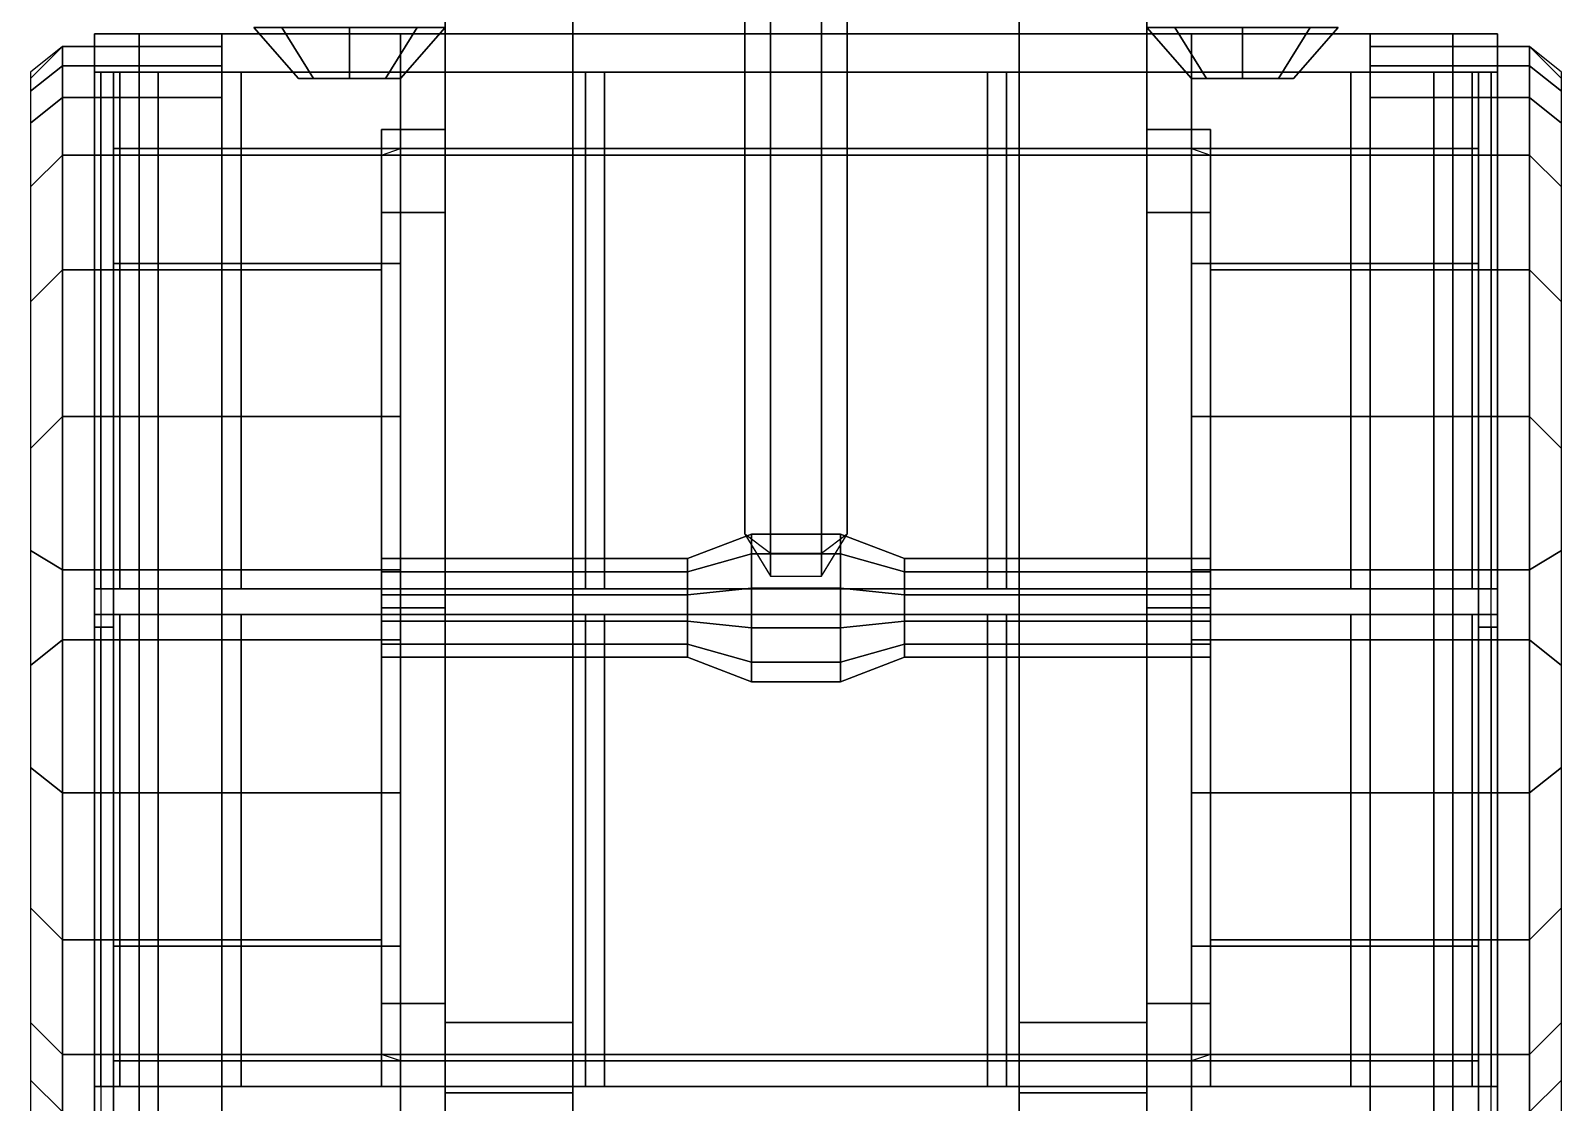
# Model space of a CAD drawing. Extents: x -1.2 to 1.2, y -3.17 to 2.07.
# Drawn here: x -1.2 to 1.2, y -2.185 to -0.505 of the extents above; entities that cross this region are included whole.
import ezdxf

# ---------------------------------------------------------------- set-up
doc = ezdxf.new("R2010")
doc.units = 0
doc.layers.get('0').update_dxf_attribs({"linetype": 'CONTINUOUS'})
doc.layers.add('MUDGUARDS', color=6, linetype='CONTINUOUS')

msp = doc.modelspace()

# ---------------------------------------------------------------- linework, layer by layer
for points in [[(-0.04, -1.3245, 0.5912), (-0.08, -1.2941, 0.6711), (-0.08, -0.2605, 0.948), (-0.04, -0.2426, 0.8811)], [(-0.08, -1.2941, 0.6711), (-0.04, -1.3603, 0.725), (-0.04, -0.2785, 1.0149), (-0.08, -0.2605, 0.948)], [(0.04, -1.3245, 0.5912), (-0.04, -1.3245, 0.5912), (-0.04, -0.2426, 0.8811), (0.04, -0.2426, 0.8811)], [(0.08, -1.2941, 0.6711), (0.04, -1.3245, 0.5912), (0.04, -0.2426, 0.8811), (0.08, -0.2605, 0.948)], [(0.04, -1.3603, 0.725), (0.08, -1.2941, 0.6711), (0.08, -0.2605, 0.948), (0.04, -0.2785, 1.0149)], [(-0.04, -1.3603, 0.725), (0.04, -1.3603, 0.725), (0.04, -0.2785, 1.0149), (-0.04, -0.2785, 1.0149)], [(-0.55, -0.46, 0.76), (-0.55, -2.06, 0.76), (-0.55, -2.17, 1.06), (-0.55, -0.46, 1.06)], [(-0.35, -0.46, 0.76), (-0.35, -2.06, 0.76), (-0.55, -2.06, 0.76), (-0.55, -0.46, 0.76)], [(-0.55, -0.46, 1.06), (-0.55, -2.17, 1.06), (-0.35, -2.17, 1.06), (-0.35, -0.46, 1.06)], [(-0.35, -2.17, 1.06), (-0.35, -2.06, 0.76), (-0.35, -0.46, 0.76), (-0.35, -0.46, 1.06)], [(0.35, -0.46, 0.76), (0.35, -2.06, 0.76), (0.35, -2.17, 1.06), (0.35, -0.46, 1.06)], [(0.55, -0.46, 0.76), (0.55, -2.06, 0.76), (0.35, -2.06, 0.76), (0.35, -0.46, 0.76)], [(0.35, -0.46, 1.06), (0.35, -2.17, 1.06), (0.55, -2.17, 1.06), (0.55, -0.46, 1.06)], [(0.55, -2.17, 1.06), (0.55, -2.06, 0.76), (0.55, -0.46, 0.76), (0.55, -0.46, 1.06)], [(-0.8061, -0.5, 0.8161), (-0.85, -0.5, 0.71), (-0.78, -0.58, 0.71), (-0.7566, -0.58, 0.7666)], [(-0.85, -0.5, 0.71), (-0.8061, -0.5, 0.6039), (-0.7566, -0.58, 0.6534), (-0.78, -0.58, 0.71)], [(-0.7, -0.5, 0.86), (-0.8061, -0.5, 0.8161), (-0.7566, -0.58, 0.7666), (-0.7, -0.58, 0.79)], [(-0.8061, -0.5, 0.6039), (-0.7, -0.5, 0.56), (-0.7, -0.58, 0.63), (-0.7566, -0.58, 0.6534)], [(-0.5939, -0.5, 0.8161), (-0.7, -0.5, 0.86), (-0.7, -0.58, 0.79), (-0.6434, -0.58, 0.7666)], [(-0.7, -0.5, 0.56), (-0.5939, -0.5, 0.6039), (-0.6434, -0.58, 0.6534), (-0.7, -0.58, 0.63)], [(-0.55, -0.5, 0.71), (-0.5939, -0.5, 0.8161), (-0.6434, -0.58, 0.7666), (-0.62, -0.58, 0.71)], [(-0.5939, -0.5, 0.6039), (-0.55, -0.5, 0.71), (-0.62, -0.58, 0.71), (-0.6434, -0.58, 0.6534)], [(0.5939, -0.5, 0.8161), (0.55, -0.5, 0.71), (0.62, -0.58, 0.71), (0.6434, -0.58, 0.7666)], [(0.55, -0.5, 0.71), (0.5939, -0.5, 0.6039), (0.6434, -0.58, 0.6534), (0.62, -0.58, 0.71)], [(0.5939, -0.5, 0.6039), (0.7, -0.5, 0.56), (0.7, -0.58, 0.63), (0.6434, -0.58, 0.6534)], [(0.7, -0.5, 0.86), (0.5939, -0.5, 0.8161), (0.6434, -0.58, 0.7666), (0.7, -0.58, 0.79)], [(0.7, -0.5, 0.56), (0.8061, -0.5, 0.6039), (0.7566, -0.58, 0.6534), (0.7, -0.58, 0.63)], [(0.8061, -0.5, 0.8161), (0.7, -0.5, 0.86), (0.7, -0.58, 0.79), (0.7566, -0.58, 0.7666)], [(0.85, -0.5, 0.71), (0.8061, -0.5, 0.8161), (0.7566, -0.58, 0.7666), (0.78, -0.58, 0.71)], [(0.8061, -0.5, 0.6039), (0.85, -0.5, 0.71), (0.78, -0.58, 0.71), (0.7566, -0.58, 0.6534)], [(1.1, -0.51, 1.17), (1.1, -0.7, 1.17), (-1.1, -0.7, 1.17), (-1.1, -0.51, 1.17)], [(-1.1, -0.57, 1.91), (-1.1, -0.57, 2.55), (-1.1, -0.51, 2.55), (-1.1, -0.51, 1.17)], [(-1.1, -0.51, 1.17), (-1.1, -0.51, 2.55), (1.1, -0.51, 2.55), (1.1, -0.51, 1.17)], [(-1.1, -0.57, 2.55), (-1.03, -0.57, 2.62), (-1.03, -0.51, 2.62), (-1.1, -0.51, 2.55)], [(-1.1, -0.51, 2.55), (-1.03, -0.51, 2.62), (1.03, -0.51, 2.62), (1.1, -0.51, 2.55)], [(-1.1, -0.51, 1.17), (-1.1, -0.7, 1.17), (-1.1, -0.88, 1.36), (-1.1, -0.57, 1.91)], [(0.9, -0.51, 2.69), (1.03, -0.51, 2.62), (-1.03, -0.51, 2.62), (-0.9, -0.51, 2.69)], [(-1.03, -0.51, 2.62), (-1.03, -0.57, 2.62), (-0.9, -0.57, 2.69), (-0.9, -0.51, 2.69)], [(-0.9, -0.51, 2.69), (-0.9, -0.57, 2.69), (0.9, -0.57, 2.69), (0.9, -0.51, 2.69)], [(-0.62, -0.51, 1.1), (-0.62, -2.81, 1.1), (-0.62, -2.81, 1.17), (-0.62, -0.51, 1.17)], [(0.62, -0.51, 1.17), (0.62, -0.51, 1.1), (-0.62, -0.51, 1.1), (-0.62, -0.51, 1.17)], [(0.62, -0.51, 1.1), (0.62, -2.81, 1.1), (-0.62, -2.81, 1.1), (-0.62, -0.51, 1.1)], [(0.62, -2.81, 1.17), (0.62, -2.81, 1.1), (0.62, -0.51, 1.1), (0.62, -0.51, 1.17)], [(0.9, -0.57, 2.69), (1.03, -0.57, 2.62), (1.03, -0.51, 2.62), (0.9, -0.51, 2.69)], [(1.03, -0.51, 2.62), (1.03, -0.57, 2.62), (1.1, -0.57, 2.55), (1.1, -0.51, 2.55)], [(1.1, -0.51, 2.55), (1.1, -0.57, 2.55), (1.1, -0.57, 1.91), (1.1, -0.51, 1.17)], [(1.1, -0.88, 1.36), (1.1, -0.7, 1.17), (1.1, -0.51, 1.17), (1.1, -0.57, 1.91)], [(1.1, -0.57, 1.91), (1.1, -0.57, 2.55), (-1.1, -0.57, 2.55), (-1.1, -0.57, 1.91)], [(1.1, -0.57, 2.55), (1.03, -0.57, 2.62), (-1.03, -0.57, 2.62), (-1.1, -0.57, 2.55)], [(-1.1, -1.35, 1.53), (-1.1, -1.46, 1.53), (-1.1, -3.14, 1.91), (-1.1, -0.57, 1.91)], [(-1.1, -0.57, 1.91), (-1.1, -3.17, 1.91), (-1.07, -3.14, 1.91), (-1.07, -0.57, 1.91)], [(-1.1, -0.88, 1.36), (-1.1, -1.11, 1.48), (-1.1, -1.11, 1.48), (-1.1, -0.57, 1.91)], [(-1.1, -1.11, 1.48), (-1.1, -1.35, 1.53), (-1.1, -1.35, 1.53), (-1.1, -0.57, 1.91)], [(-1.1, -0.57, 2.3), (-1.1, -3.14, 2.3), (-1.07, -3.14, 2.3), (-1.07, -0.57, 2.3)], [(-1.09, -0.57, 2.27), (-1.09, -3.1, 2.27), (-1.1, -3.1, 2.27), (-1.1, -0.57, 2.27)], [(-1.1, -3.14, 2.27), (-1.1, -3.14, 2.3), (-1.1, -0.57, 2.3), (-1.1, -0.57, 2.27)], [(-1.1, -0.57, 2.55), (-1.1, -1.38, 2.55), (-1.07, -1.38, 2.55), (-1.07, -0.57, 2.55)], [(-1.07, -0.57, 2.52), (-1.07, -1.38, 2.52), (-1.1, -1.38, 2.52), (-1.1, -0.57, 2.52)], [(-1.1, -1.38, 2.52), (-1.1, -1.38, 2.55), (-1.1, -0.57, 2.55), (-1.1, -0.57, 2.52)], [(-1.09, -0.57, 2), (-1.09, -1.38, 2), (-1.09, -1.38, 2.09), (-1.09, -0.57, 2.09)], [(-1.07, -0.57, 2), (-1.07, -1.38, 2), (-1.09, -1.38, 2), (-1.09, -0.57, 2)], [(-1.09, -0.57, 2.18), (-1.09, -1.38, 2.18), (-1.09, -1.38, 2.27), (-1.09, -0.57, 2.27)], [(-1.07, -0.57, 2.18), (-1.07, -1.38, 2.18), (-1.09, -1.38, 2.18), (-1.09, -0.57, 2.18)], [(-1.09, -0.57, 2.09), (-1.09, -1.38, 2.09), (-1.07, -1.38, 2.09), (-1.07, -0.57, 2.09)], [(-1.07, -0.57, 1.23), (-1.07, -0.69, 1.23), (1.07, -0.69, 1.23), (1.07, -0.57, 1.23)], [(-1.07, -0.87, 1.41), (-1.07, -0.69, 1.23), (-1.07, -0.57, 1.23), (-1.07, -0.57, 1.91)], [(-1.07, -3.14, 1.91), (-1.07, -1.46, 1.57), (-1.07, -1.35, 1.57), (-1.07, -0.57, 1.91)], [(-1.07, -1.11, 1.52), (-1.07, -1.11, 1.52), (-1.07, -0.87, 1.41), (-1.07, -0.57, 1.91)], [(-1.07, -1.35, 1.57), (-1.07, -1.35, 1.57), (-1.07, -1.11, 1.52), (-1.07, -0.57, 1.91)], [(1.07, -0.57, 1.23), (1.07, -0.57, 1.91), (-1.07, -0.57, 1.91), (-1.07, -0.57, 1.23)], [(-1.07, -1.38, 2.09), (-1.07, -1.38, 2), (-1.07, -0.57, 2), (-1.07, -0.57, 2.09)], [(-1.07, -0.57, 2.3), (-1.07, -3.14, 2.3), (-1.07, -3.1, 2.18), (-1.07, -0.57, 2.18)], [(-1.07, -0.57, 2.55), (-1.07, -1.38, 2.55), (-1.07, -1.38, 2.52), (-1.07, -0.57, 2.52)], [(-1.03, -0.57, 2.59), (-1.03, -1.38, 2.59), (-1.06, -1.38, 2.59), (-1.06, -0.57, 2.59)], [(-1.06, -1.38, 2.59), (-1.03, -1.38, 2.62), (-1.03, -0.57, 2.62), (-1.06, -0.57, 2.59)], [(-0.9, -0.57, 2.69), (-1.03, -0.57, 2.62), (1.03, -0.57, 2.62), (0.9, -0.57, 2.69)], [(-1.03, -0.57, 2.62), (-1.03, -1.38, 2.62), (-1, -1.38, 2.62), (-1, -0.57, 2.62)], [(-1, -0.57, 2.62), (-1, -1.38, 2.62), (-1.03, -1.38, 2.59), (-1.03, -0.57, 2.59)], [(-0.87, -0.57, 2.67), (-0.87, -1.38, 2.67), (-0.9, -1.38, 2.67), (-0.9, -0.57, 2.67)], [(-0.9, -1.38, 2.67), (-0.9, -1.38, 2.69), (-0.9, -0.57, 2.69), (-0.9, -0.57, 2.67)], [(-0.9, -0.57, 2.69), (-0.9, -1.38, 2.69), (-0.87, -1.38, 2.69), (-0.87, -0.57, 2.69)], [(-0.87, -0.57, 2.69), (-0.87, -1.38, 2.69), (-0.87, -1.38, 2.67), (-0.87, -0.57, 2.67)], [(-0.3, -0.57, 2.67), (-0.3, -1.38, 2.67), (-0.33, -1.38, 2.67), (-0.33, -0.57, 2.67)], [(-0.33, -1.38, 2.67), (-0.33, -1.38, 2.69), (-0.33, -0.57, 2.69), (-0.33, -0.57, 2.67)], [(-0.33, -0.57, 2.69), (-0.33, -1.38, 2.69), (-0.3, -1.38, 2.69), (-0.3, -0.57, 2.69)], [(-0.3, -0.57, 2.69), (-0.3, -1.38, 2.69), (-0.3, -1.38, 2.67), (-0.3, -0.57, 2.67)], [(0.3, -1.38, 2.69), (0.3, -0.57, 2.69), (0.3, -0.57, 2.67), (0.3, -1.38, 2.67)], [(0.3, -1.38, 2.67), (0.3, -0.57, 2.67), (0.33, -0.57, 2.67), (0.33, -1.38, 2.67)], [(0.33, -1.38, 2.69), (0.33, -0.57, 2.69), (0.3, -0.57, 2.69), (0.3, -1.38, 2.69)], [(0.33, -0.57, 2.67), (0.33, -0.57, 2.69), (0.33, -1.38, 2.69), (0.33, -1.38, 2.67)], [(0.9, -1.38, 2.69), (0.9, -0.57, 2.69), (0.87, -0.57, 2.69), (0.87, -1.38, 2.69)], [(0.87, -1.38, 2.67), (0.87, -0.57, 2.67), (0.9, -0.57, 2.67), (0.9, -1.38, 2.67)], [(0.87, -1.38, 2.69), (0.87, -0.57, 2.69), (0.87, -0.57, 2.67), (0.87, -1.38, 2.67)], [(0.9, -0.57, 2.67), (0.9, -0.57, 2.69), (0.9, -1.38, 2.69), (0.9, -1.38, 2.67)], [(1.03, -1.38, 2.62), (1.03, -0.57, 2.62), (1, -0.57, 2.62), (1, -1.38, 2.62)], [(1, -1.38, 2.62), (1, -0.57, 2.62), (1.03, -0.57, 2.59), (1.03, -1.38, 2.59)], [(1.06, -0.57, 2.59), (1.03, -0.57, 2.62), (1.03, -1.38, 2.62), (1.06, -1.38, 2.59)], [(1.03, -1.38, 2.59), (1.03, -0.57, 2.59), (1.06, -0.57, 2.59), (1.06, -1.38, 2.59)], [(1.07, -0.57, 1.23), (1.07, -0.69, 1.23), (1.07, -0.87, 1.41), (1.07, -0.57, 1.91)], [(1.07, -1.35, 1.57), (1.07, -1.46, 1.57), (1.07, -3.14, 1.91), (1.07, -0.57, 1.91)], [(1.07, -1.11, 1.52), (1.07, -1.35, 1.57), (1.07, -1.35, 1.57), (1.07, -0.57, 1.91)], [(1.07, -0.87, 1.41), (1.07, -1.11, 1.52), (1.07, -1.11, 1.52), (1.07, -0.57, 1.91)], [(1.07, -0.57, 1.91), (1.07, -3.14, 1.91), (1.1, -3.17, 1.91), (1.1, -0.57, 1.91)], [(1.07, -3.1, 2.18), (1.07, -3.14, 2.3), (1.07, -0.57, 2.3), (1.07, -0.57, 2.18)], [(1.07, -0.57, 2.3), (1.07, -3.14, 2.3), (1.1, -3.14, 2.3), (1.1, -0.57, 2.3)], [(1.09, -0.57, 2.18), (1.09, -1.38, 2.18), (1.07, -1.38, 2.18), (1.07, -0.57, 2.18)], [(1.07, -0.57, 2), (1.07, -1.38, 2), (1.07, -1.38, 2.09), (1.07, -0.57, 2.09)], [(1.09, -0.57, 2), (1.09, -1.38, 2), (1.07, -1.38, 2), (1.07, -0.57, 2)], [(1.07, -0.57, 2.09), (1.07, -1.38, 2.09), (1.09, -1.38, 2.09), (1.09, -0.57, 2.09)], [(1.1, -1.38, 2.55), (1.1, -0.57, 2.55), (1.07, -0.57, 2.55), (1.07, -1.38, 2.55)], [(1.07, -1.38, 2.52), (1.07, -0.57, 2.52), (1.1, -0.57, 2.52), (1.1, -1.38, 2.52)], [(1.07, -1.38, 2.55), (1.07, -0.57, 2.55), (1.07, -0.57, 2.52), (1.07, -1.38, 2.52)], [(1.1, -0.57, 2.27), (1.1, -3.1, 2.27), (1.09, -3.1, 2.27), (1.09, -0.57, 2.27)], [(1.09, -1.38, 2.27), (1.09, -1.38, 2.18), (1.09, -0.57, 2.18), (1.09, -0.57, 2.27)], [(1.09, -1.38, 2.09), (1.09, -1.38, 2), (1.09, -0.57, 2), (1.09, -0.57, 2.09)], [(1.1, -3.17, 1.91), (1.1, -1.46, 1.53), (1.1, -1.35, 1.53), (1.1, -0.57, 1.91)], [(1.1, -1.35, 1.53), (1.1, -1.35, 1.53), (1.1, -1.11, 1.48), (1.1, -0.57, 1.91)], [(1.1, -1.11, 1.48), (1.1, -1.11, 1.48), (1.1, -0.88, 1.36), (1.1, -0.57, 1.91)], [(1.1, -0.57, 2.3), (1.1, -3.14, 2.3), (1.1, -3.14, 2.27), (1.1, -0.57, 2.27)], [(1.1, -0.57, 2.52), (1.1, -0.57, 2.55), (1.1, -1.38, 2.55), (1.1, -1.38, 2.52)], [(-0.7, -0.58, 0.79), (-0.7566, -0.58, 0.7666), (-0.78, -0.58, 0.71), (-0.6434, -0.58, 0.7666)], [(-0.6434, -0.58, 0.7666), (-0.78, -0.58, 0.71), (-0.7566, -0.58, 0.6534), (-0.62, -0.58, 0.71)], [(-0.62, -0.58, 0.71), (-0.7566, -0.58, 0.6534), (-0.7, -0.58, 0.63), (-0.6434, -0.58, 0.6534)], [(0.7566, -0.58, 0.7666), (0.62, -0.58, 0.71), (0.6434, -0.58, 0.6534), (0.78, -0.58, 0.71)], [(0.7, -0.58, 0.79), (0.6434, -0.58, 0.7666), (0.62, -0.58, 0.71), (0.7566, -0.58, 0.7666)], [(0.78, -0.58, 0.71), (0.6434, -0.58, 0.6534), (0.7, -0.58, 0.63), (0.7566, -0.58, 0.6534)], [(-1.07, -0.69, 1.23), (-1.07, -0.87, 1.41), (-0.62, -0.87, 1.41), (-0.62, -0.69, 1.23)], [(0.62, -0.69, 1.23), (0.65, -0.7, 1.17), (-0.65, -0.7, 1.17), (-0.62, -0.69, 1.23)], [(-0.62, -0.69, 1.23), (-0.62, -2.12, 1.23), (0.62, -2.12, 1.23), (0.62, -0.69, 1.23)], [(-0.62, -0.69, 1.23), (-0.62, -0.87, 1.41), (-0.62, -1.94, 1.41), (-0.62, -2.12, 1.23)], [(0.62, -2.12, 1.23), (0.62, -1.94, 1.41), (0.62, -0.87, 1.41), (0.62, -0.69, 1.23)], [(0.62, -0.69, 1.23), (0.62, -0.87, 1.41), (1.07, -0.87, 1.41), (1.07, -0.69, 1.23)], [(-0.65, -0.7, 1.17), (-0.65, -0.88, 1.36), (-1.1, -0.88, 1.36), (-1.1, -0.7, 1.17)], [(0.65, -0.7, 1.17), (0.65, -2.11, 1.17), (-0.65, -2.11, 1.17), (-0.65, -0.7, 1.17)], [(-0.65, -2.11, 1.17), (-0.65, -1.93, 1.36), (-0.65, -0.88, 1.36), (-0.65, -0.7, 1.17)], [(0.65, -0.7, 1.17), (0.65, -0.88, 1.36), (0.65, -1.93, 1.36), (0.65, -2.11, 1.17)], [(1.1, -0.7, 1.17), (1.1, -0.88, 1.36), (0.65, -0.88, 1.36), (0.65, -0.7, 1.17)], [(-0.65, -0.88, 1.36), (-0.65, -1.11, 1.48), (-1.1, -1.11, 1.48), (-1.1, -0.88, 1.36)], [(-1.07, -0.87, 1.41), (-1.07, -1.11, 1.52), (-0.62, -1.11, 1.52), (-0.62, -0.87, 1.41)], [(-0.65, -1.93, 1.36), (-0.65, -1.7, 1.48), (-0.65, -1.11, 1.48), (-0.65, -0.88, 1.36)], [(-0.62, -0.87, 1.41), (-0.62, -1.11, 1.52), (-0.62, -1.7, 1.52), (-0.62, -1.94, 1.41)], [(0.62, -1.94, 1.41), (0.62, -1.7, 1.52), (0.62, -1.11, 1.52), (0.62, -0.87, 1.41)], [(0.62, -0.87, 1.41), (0.62, -1.11, 1.52), (1.07, -1.11, 1.52), (1.07, -0.87, 1.41)], [(0.65, -0.88, 1.36), (0.65, -1.11, 1.48), (0.65, -1.7, 1.48), (0.65, -1.93, 1.36)], [(1.1, -0.88, 1.36), (1.1, -1.11, 1.48), (0.65, -1.11, 1.48), (0.65, -0.88, 1.36)], [(-0.65, -1.11, 1.48), (-0.65, -1.35, 1.53), (-1.1, -1.35, 1.53), (-1.1, -1.11, 1.48)], [(-1.07, -1.11, 1.52), (-1.07, -1.35, 1.57), (-0.62, -1.35, 1.57), (-0.62, -1.11, 1.52)], [(-0.65, -1.11, 1.48), (-0.65, -1.7, 1.48), (-0.65, -1.46, 1.53), (-0.65, -1.35, 1.53)], [(-0.62, -1.35, 1.57), (-0.62, -1.46, 1.57), (-0.62, -1.7, 1.52), (-0.62, -1.11, 1.52)], [(0.62, -1.46, 1.57), (0.62, -1.35, 1.57), (0.62, -1.11, 1.52), (0.62, -1.7, 1.52)], [(0.62, -1.11, 1.52), (0.62, -1.35, 1.57), (1.07, -1.35, 1.57), (1.07, -1.11, 1.52)], [(0.65, -1.7, 1.48), (0.65, -1.11, 1.48), (0.65, -1.35, 1.53), (0.65, -1.46, 1.53)], [(1.1, -1.11, 1.48), (1.1, -1.35, 1.53), (0.65, -1.35, 1.53), (0.65, -1.11, 1.48)], [(-0.17, -1.3534, 0.5834), (-0.17, -1.3327, 0.6607), (-0.07, -1.2941, 0.6711), (-0.07, -1.3251, 0.5551)], [(-0.17, -1.3327, 0.6607), (-0.17, -1.3893, 0.7173), (-0.07, -1.3789, 0.7559), (-0.07, -1.2941, 0.6711)], [(0.07, -1.2941, 0.6711), (0.07, -1.3251, 0.5551), (-0.07, -1.3251, 0.5551), (-0.07, -1.2941, 0.6711)], [(0.07, -1.3789, 0.7559), (0.07, -1.2941, 0.6711), (-0.07, -1.2941, 0.6711), (-0.07, -1.3789, 0.7559)], [(0.17, -1.3327, 0.6607), (0.17, -1.3534, 0.5834), (0.07, -1.3251, 0.5551), (0.07, -1.2941, 0.6711)], [(0.17, -1.3893, 0.7173), (0.17, -1.3327, 0.6607), (0.07, -1.2941, 0.6711), (0.07, -1.3789, 0.7559)], [(-0.17, -1.3893, 0.7173), (-0.17, -1.3327, 0.6607), (-0.65, -1.3327, 0.6607), (-0.65, -1.3893, 0.7173)], [(-0.17, -1.3327, 0.6607), (-0.17, -1.3534, 0.5834), (-0.65, -1.3534, 0.5834), (-0.65, -1.3327, 0.6607)], [(-0.17, -1.4307, 0.5627), (-0.17, -1.3534, 0.5834), (-0.07, -1.3251, 0.5551), (-0.07, -1.4411, 0.5241)], [(0.07, -1.3251, 0.5551), (0.07, -1.4411, 0.5241), (-0.07, -1.4411, 0.5241), (-0.07, -1.3251, 0.5551)], [(0.17, -1.3534, 0.5834), (0.17, -1.4307, 0.5627), (0.07, -1.4411, 0.5241), (0.07, -1.3251, 0.5551)], [(0.65, -1.3327, 0.6607), (0.65, -1.3534, 0.5834), (0.17, -1.3534, 0.5834), (0.17, -1.3327, 0.6607)], [(0.65, -1.3893, 0.7173), (0.65, -1.3327, 0.6607), (0.17, -1.3327, 0.6607), (0.17, -1.3893, 0.7173)], [(-0.65, -1.35, 1.53), (-0.65, -1.46, 1.53), (-1.1, -1.46, 1.53), (-1.1, -1.35, 1.53)], [(-1.07, -1.35, 1.57), (-1.07, -1.46, 1.57), (-0.62, -1.46, 1.57), (-0.62, -1.35, 1.57)], [(-0.17, -1.3534, 0.5834), (-0.17, -1.4307, 0.5627), (-0.65, -1.4307, 0.5627), (-0.65, -1.3534, 0.5834)], [(0.65, -1.3534, 0.5834), (0.65, -1.4307, 0.5627), (0.17, -1.4307, 0.5627), (0.17, -1.3534, 0.5834)], [(1.07, -1.46, 1.57), (1.07, -1.35, 1.57), (0.62, -1.35, 1.57), (0.62, -1.46, 1.57)], [(0.65, -1.46, 1.53), (0.65, -1.35, 1.53), (1.1, -1.35, 1.53), (1.1, -1.46, 1.53)], [(-1.1, -1.38, 1.91), (-1.1, -1.44, 1.91), (-1.1, -1.44, 2.27), (-1.1, -1.38, 2.27)], [(-1.07, -1.38, 2.27), (-1.07, -1.38, 1.91), (-1.1, -1.38, 1.91), (-1.1, -1.38, 2.27)], [(-1.07, -1.38, 2.55), (-1.07, -1.38, 2.3), (-1.1, -1.38, 2.3), (-1.1, -1.38, 2.55)], [(-1.1, -1.38, 2.55), (-1.1, -1.38, 2.3), (-1.1, -1.42, 2.3), (-1.1, -1.42, 2.55)], [(-1, -1.38, 2.62), (-1.07, -1.38, 2.55), (-1.1, -1.38, 2.55), (-1.03, -1.38, 2.62)], [(-1.03, -1.38, 2.62), (-1.1, -1.38, 2.55), (-1.1, -1.42, 2.55), (-1.03, -1.42, 2.62)], [(-1.07, -1.44, 2.27), (-1.07, -1.44, 1.91), (-1.07, -1.38, 1.91), (-1.07, -1.38, 2.27)], [(-1.07, -1.42, 2.3), (-1.07, -1.38, 2.3), (-1.07, -1.38, 2.55), (-1.07, -1.42, 2.55)], [(-1.07, -1.42, 2.55), (-1.07, -1.38, 2.55), (-1, -1.38, 2.62), (-1, -1.42, 2.62)], [(-0.9, -1.38, 2.67), (-1, -1.38, 2.62), (-1.03, -1.38, 2.62), (-0.9, -1.38, 2.69)], [(-0.9, -1.38, 2.69), (-1.03, -1.38, 2.62), (-1.03, -1.42, 2.62), (-0.9, -1.42, 2.69)], [(-1, -1.42, 2.62), (-1, -1.38, 2.62), (-0.9, -1.38, 2.67), (-0.9, -1.42, 2.67)], [(0.9, -1.38, 2.67), (0.9, -1.42, 2.67), (-0.9, -1.42, 2.67), (-0.9, -1.38, 2.67)], [(-0.9, -1.38, 2.69), (0.9, -1.38, 2.69), (0.9, -1.38, 2.67), (-0.9, -1.38, 2.67)], [(-0.9, -1.42, 2.69), (0.9, -1.42, 2.69), (0.9, -1.38, 2.69), (-0.9, -1.38, 2.69)], [(-0.17, -1.4666, 0.6966), (-0.17, -1.3893, 0.7173), (-0.65, -1.3893, 0.7173), (-0.65, -1.4666, 0.6966)], [(-0.17, -1.3893, 0.7173), (-0.17, -1.4666, 0.6966), (-0.07, -1.4949, 0.7249), (-0.07, -1.3789, 0.7559)], [(0.07, -1.4949, 0.7249), (0.07, -1.3789, 0.7559), (-0.07, -1.3789, 0.7559), (-0.07, -1.4949, 0.7249)], [(0.17, -1.4666, 0.6966), (0.17, -1.3893, 0.7173), (0.07, -1.3789, 0.7559), (0.07, -1.4949, 0.7249)], [(0.65, -1.4666, 0.6966), (0.65, -1.3893, 0.7173), (0.17, -1.3893, 0.7173), (0.17, -1.4666, 0.6966)], [(0.9, -1.42, 2.69), (1.03, -1.42, 2.62), (1.03, -1.38, 2.62), (0.9, -1.38, 2.69)], [(0.9, -1.38, 2.69), (1.03, -1.38, 2.62), (1, -1.38, 2.62), (0.9, -1.38, 2.67)], [(1, -1.38, 2.62), (1, -1.42, 2.62), (0.9, -1.42, 2.67), (0.9, -1.38, 2.67)], [(1.07, -1.38, 2.55), (1.07, -1.42, 2.55), (1, -1.42, 2.62), (1, -1.38, 2.62)], [(1.03, -1.38, 2.62), (1.1, -1.38, 2.55), (1.07, -1.38, 2.55), (1, -1.38, 2.62)], [(1.03, -1.42, 2.62), (1.1, -1.42, 2.55), (1.1, -1.38, 2.55), (1.03, -1.38, 2.62)], [(1.07, -1.38, 1.91), (1.07, -1.44, 1.91), (1.07, -1.44, 2.27), (1.07, -1.38, 2.27)], [(1.1, -1.38, 2.27), (1.1, -1.38, 1.91), (1.07, -1.38, 1.91), (1.07, -1.38, 2.27)], [(1.07, -1.38, 2.3), (1.07, -1.42, 2.3), (1.07, -1.42, 2.55), (1.07, -1.38, 2.55)], [(1.1, -1.38, 2.55), (1.1, -1.38, 2.3), (1.07, -1.38, 2.3), (1.07, -1.38, 2.55)], [(1.1, -1.44, 2.27), (1.1, -1.44, 1.91), (1.1, -1.38, 1.91), (1.1, -1.38, 2.27)], [(1.1, -1.42, 2.55), (1.1, -1.42, 2.3), (1.1, -1.38, 2.3), (1.1, -1.38, 2.55)], [(-1.1, -1.42, 2.55), (-1.1, -1.42, 2.3), (-1.07, -1.42, 2.3), (-1.07, -1.42, 2.55)], [(-1.03, -1.42, 2.62), (-1.1, -1.42, 2.55), (-1.07, -1.42, 2.55), (-1, -1.42, 2.62)], [(-1.07, -1.42, 2.52), (-1.07, -2.16, 2.52), (-1.1, -2.16, 2.52), (-1.1, -1.42, 2.52)], [(-1.1, -2.16, 2.52), (-1.1, -2.16, 2.55), (-1.1, -1.42, 2.55), (-1.1, -1.42, 2.52)], [(-1.1, -1.42, 2.55), (-1.1, -2.16, 2.55), (-1.07, -2.16, 2.55), (-1.07, -1.42, 2.55)], [(-1.09, -1.44, 2), (-1.09, -2.16, 2), (-1.09, -2.16, 2.09), (-1.09, -1.44, 2.09)], [(-1.07, -1.44, 2), (-1.07, -2.16, 2), (-1.09, -2.16, 2), (-1.09, -1.44, 2)], [(-1.09, -1.44, 2.18), (-1.09, -2.16, 2.18), (-1.09, -2.16, 2.27), (-1.09, -1.44, 2.27)], [(-1.07, -1.44, 2.18), (-1.07, -2.16, 2.18), (-1.09, -2.16, 2.18), (-1.09, -1.44, 2.18)], [(-1.09, -1.44, 2.09), (-1.09, -2.16, 2.09), (-1.07, -2.16, 2.09), (-1.07, -1.44, 2.09)], [(-1.07, -1.42, 2.55), (-1.07, -2.16, 2.55), (-1.07, -2.16, 2.52), (-1.07, -1.42, 2.52)], [(-1.07, -2.16, 2.09), (-1.07, -2.16, 2), (-1.07, -1.44, 2), (-1.07, -1.44, 2.09)], [(-1.03, -1.42, 2.59), (-1.03, -2.16, 2.59), (-1.06, -2.16, 2.59), (-1.06, -1.42, 2.59)], [(-1.06, -2.16, 2.59), (-1.03, -2.16, 2.62), (-1.03, -1.42, 2.62), (-1.06, -1.42, 2.59)], [(-0.9, -1.42, 2.69), (-1.03, -1.42, 2.62), (-1, -1.42, 2.62), (-0.9, -1.42, 2.67)], [(-1, -1.42, 2.62), (-1, -2.16, 2.62), (-1.03, -2.16, 2.59), (-1.03, -1.42, 2.59)], [(-1.03, -1.42, 2.62), (-1.03, -2.16, 2.62), (-1, -2.16, 2.62), (-1, -1.42, 2.62)], [(-0.9, -1.42, 2.67), (0.9, -1.42, 2.67), (0.9, -1.42, 2.69), (-0.9, -1.42, 2.69)], [(-0.87, -1.42, 2.67), (-0.87, -2.16, 2.67), (-0.9, -2.16, 2.67), (-0.9, -1.42, 2.67)], [(-0.9, -2.16, 2.67), (-0.9, -2.16, 2.69), (-0.9, -1.42, 2.69), (-0.9, -1.42, 2.67)], [(-0.9, -1.42, 2.69), (-0.9, -2.16, 2.69), (-0.87, -2.16, 2.69), (-0.87, -1.42, 2.69)], [(-0.87, -1.42, 2.69), (-0.87, -2.16, 2.69), (-0.87, -2.16, 2.67), (-0.87, -1.42, 2.67)], [(-0.17, -1.4307, 0.5627), (-0.17, -1.4873, 0.6193), (-0.65, -1.4873, 0.6193), (-0.65, -1.4307, 0.5627)], [(-0.33, -1.42, 2.69), (-0.33, -2.16, 2.69), (-0.3, -2.16, 2.69), (-0.3, -1.42, 2.69)], [(-0.33, -2.16, 2.67), (-0.33, -2.16, 2.69), (-0.33, -1.42, 2.69), (-0.33, -1.42, 2.67)], [(-0.3, -1.42, 2.67), (-0.3, -2.16, 2.67), (-0.33, -2.16, 2.67), (-0.33, -1.42, 2.67)], [(-0.3, -1.42, 2.69), (-0.3, -2.16, 2.69), (-0.3, -2.16, 2.67), (-0.3, -1.42, 2.67)], [(-0.17, -1.4873, 0.6193), (-0.17, -1.4307, 0.5627), (-0.07, -1.4411, 0.5241), (-0.07, -1.5259, 0.6089)], [(0.17, -1.4307, 0.5627), (0.17, -1.4873, 0.6193), (0.07, -1.5259, 0.6089), (0.07, -1.4411, 0.5241)], [(0.65, -1.4307, 0.5627), (0.65, -1.4873, 0.6193), (0.17, -1.4873, 0.6193), (0.17, -1.4307, 0.5627)], [(0.33, -2.16, 2.69), (0.33, -1.42, 2.69), (0.3, -1.42, 2.69), (0.3, -2.16, 2.69)], [(0.3, -2.16, 2.67), (0.3, -1.42, 2.67), (0.33, -1.42, 2.67), (0.33, -2.16, 2.67)], [(0.3, -2.16, 2.69), (0.3, -1.42, 2.69), (0.3, -1.42, 2.67), (0.3, -2.16, 2.67)], [(0.33, -1.42, 2.67), (0.33, -1.42, 2.69), (0.33, -2.16, 2.69), (0.33, -2.16, 2.67)], [(0.87, -2.16, 2.69), (0.87, -1.42, 2.69), (0.87, -1.42, 2.67), (0.87, -2.16, 2.67)], [(0.87, -2.16, 2.67), (0.87, -1.42, 2.67), (0.9, -1.42, 2.67), (0.9, -2.16, 2.67)], [(0.9, -2.16, 2.69), (0.9, -1.42, 2.69), (0.87, -1.42, 2.69), (0.87, -2.16, 2.69)], [(0.9, -1.42, 2.67), (1, -1.42, 2.62), (1.03, -1.42, 2.62), (0.9, -1.42, 2.69)], [(0.9, -1.42, 2.67), (0.9, -1.42, 2.69), (0.9, -2.16, 2.69), (0.9, -2.16, 2.67)], [(1, -1.42, 2.62), (1.07, -1.42, 2.55), (1.1, -1.42, 2.55), (1.03, -1.42, 2.62)], [(1, -2.16, 2.62), (1, -1.42, 2.62), (1.03, -1.42, 2.59), (1.03, -2.16, 2.59)], [(1.03, -2.16, 2.62), (1.03, -1.42, 2.62), (1, -1.42, 2.62), (1, -2.16, 2.62)], [(1.03, -2.16, 2.59), (1.03, -1.42, 2.59), (1.06, -1.42, 2.59), (1.06, -2.16, 2.59)], [(1.06, -1.42, 2.59), (1.03, -1.42, 2.62), (1.03, -2.16, 2.62), (1.06, -2.16, 2.59)], [(1.07, -1.42, 2.55), (1.07, -1.42, 2.3), (1.1, -1.42, 2.3), (1.1, -1.42, 2.55)], [(1.07, -2.16, 2.55), (1.07, -1.42, 2.55), (1.07, -1.42, 2.52), (1.07, -2.16, 2.52)], [(1.07, -2.16, 2.52), (1.07, -1.42, 2.52), (1.1, -1.42, 2.52), (1.1, -2.16, 2.52)], [(1.1, -2.16, 2.55), (1.1, -1.42, 2.55), (1.07, -1.42, 2.55), (1.07, -2.16, 2.55)], [(1.07, -1.44, 2), (1.07, -2.16, 2), (1.07, -2.16, 2.09), (1.07, -1.44, 2.09)], [(1.07, -1.44, 2.09), (1.07, -2.16, 2.09), (1.09, -2.16, 2.09), (1.09, -1.44, 2.09)], [(1.09, -1.44, 2), (1.09, -2.16, 2), (1.07, -2.16, 2), (1.07, -1.44, 2)], [(1.09, -1.44, 2.18), (1.09, -2.16, 2.18), (1.07, -2.16, 2.18), (1.07, -1.44, 2.18)], [(1.09, -2.16, 2.09), (1.09, -2.16, 2), (1.09, -1.44, 2), (1.09, -1.44, 2.09)], [(1.09, -2.16, 2.27), (1.09, -2.16, 2.18), (1.09, -1.44, 2.18), (1.09, -1.44, 2.27)], [(1.1, -1.42, 2.52), (1.1, -1.42, 2.55), (1.1, -2.16, 2.55), (1.1, -2.16, 2.52)], [(-1.1, -1.44, 2.27), (-1.1, -1.44, 1.91), (-1.07, -1.44, 1.91), (-1.07, -1.44, 2.27)], [(-1.1, -1.7, 1.48), (-1.1, -1.46, 1.53), (-0.65, -1.46, 1.53), (-0.65, -1.7, 1.48)], [(-1.1, -1.7, 1.48), (-1.1, -3.14, 1.91), (-1.1, -3.14, 1.91), (-1.1, -1.46, 1.53)], [(-0.62, -1.7, 1.52), (-0.62, -1.46, 1.57), (-1.07, -1.46, 1.57), (-1.07, -1.7, 1.52)], [(-1.07, -3.14, 1.91), (-1.07, -3.14, 1.91), (-1.07, -1.7, 1.52), (-1.07, -1.46, 1.57)], [(0.07, -1.4411, 0.5241), (0.07, -1.5259, 0.6089), (-0.07, -1.5259, 0.6089), (-0.07, -1.4411, 0.5241)], [(1.07, -1.7, 1.52), (1.07, -1.46, 1.57), (0.62, -1.46, 1.57), (0.62, -1.7, 1.52)], [(0.65, -1.7, 1.48), (0.65, -1.46, 1.53), (1.1, -1.46, 1.53), (1.1, -1.7, 1.48)], [(1.07, -1.44, 2.27), (1.07, -1.44, 1.91), (1.1, -1.44, 1.91), (1.1, -1.44, 2.27)], [(1.07, -1.7, 1.52), (1.07, -3.14, 1.91), (1.07, -3.14, 1.91), (1.07, -1.46, 1.57)], [(1.1, -3.17, 1.91), (1.1, -3.17, 1.91), (1.1, -1.7, 1.48), (1.1, -1.46, 1.53)], [(-0.17, -1.4873, 0.6193), (-0.17, -1.4666, 0.6966), (-0.65, -1.4666, 0.6966), (-0.65, -1.4873, 0.6193)], [(-0.17, -1.4666, 0.6966), (-0.17, -1.4873, 0.6193), (-0.07, -1.5259, 0.6089), (-0.07, -1.4949, 0.7249)], [(0.17, -1.4873, 0.6193), (0.17, -1.4666, 0.6966), (0.07, -1.4949, 0.7249), (0.07, -1.5259, 0.6089)], [(0.65, -1.4873, 0.6193), (0.65, -1.4666, 0.6966), (0.17, -1.4666, 0.6966), (0.17, -1.4873, 0.6193)], [(0.07, -1.5259, 0.6089), (0.07, -1.4949, 0.7249), (-0.07, -1.4949, 0.7249), (-0.07, -1.5259, 0.6089)], [(-1.1, -1.93, 1.36), (-1.1, -1.7, 1.48), (-0.65, -1.7, 1.48), (-0.65, -1.93, 1.36)], [(-1.1, -1.93, 1.36), (-1.1, -3.14, 1.91), (-1.1, -3.14, 1.91), (-1.1, -1.7, 1.48)], [(-0.62, -1.94, 1.41), (-0.62, -1.7, 1.52), (-1.07, -1.7, 1.52), (-1.07, -1.94, 1.41)], [(-1.07, -3.14, 1.91), (-1.07, -3.14, 1.91), (-1.07, -1.94, 1.41), (-1.07, -1.7, 1.52)], [(1.07, -1.94, 1.41), (1.07, -1.7, 1.52), (0.62, -1.7, 1.52), (0.62, -1.94, 1.41)], [(0.65, -1.93, 1.36), (0.65, -1.7, 1.48), (1.1, -1.7, 1.48), (1.1, -1.93, 1.36)], [(1.07, -1.94, 1.41), (1.07, -3.14, 1.91), (1.07, -3.14, 1.91), (1.07, -1.7, 1.52)], [(1.1, -3.17, 1.91), (1.1, -3.17, 1.91), (1.1, -1.93, 1.36), (1.1, -1.7, 1.48)], [(-1.1, -2.11, 1.17), (-1.1, -1.93, 1.36), (-0.65, -1.93, 1.36), (-0.65, -2.11, 1.17)], [(-1.1, -2.11, 1.17), (-1.1, -3.14, 1.17), (-1.1, -3.14, 1.91), (-1.1, -1.93, 1.36)], [(-0.62, -2.12, 1.23), (-0.62, -1.94, 1.41), (-1.07, -1.94, 1.41), (-1.07, -2.12, 1.23)], [(-1.07, -3.14, 1.91), (-1.07, -3.14, 1.23), (-1.07, -2.12, 1.23), (-1.07, -1.94, 1.41)], [(1.07, -2.12, 1.23), (1.07, -1.94, 1.41), (0.62, -1.94, 1.41), (0.62, -2.12, 1.23)], [(0.65, -2.11, 1.17), (0.65, -1.93, 1.36), (1.1, -1.93, 1.36), (1.1, -2.11, 1.17)], [(1.07, -2.12, 1.23), (1.07, -3.14, 1.23), (1.07, -3.14, 1.91), (1.07, -1.94, 1.41)], [(1.1, -3.17, 1.91), (1.1, -3.17, 1.17), (1.1, -2.11, 1.17), (1.1, -1.93, 1.36)], [(-0.55, -2.06, 0.76), (-0.55, -2.28, 0.91), (-0.55, -2.17, 1.06)], [(-0.35, -2.06, 0.76), (-0.35, -2.28, 0.91), (-0.55, -2.28, 0.91), (-0.55, -2.06, 0.76)], [(-0.35, -2.17, 1.06), (-0.35, -2.28, 0.91), (-0.35, -2.06, 0.76), (-0.35, -2.17, 1.06)], [(0.35, -2.06, 0.76), (0.35, -2.28, 0.91), (0.35, -2.17, 1.06)], [(0.55, -2.06, 0.76), (0.55, -2.28, 0.91), (0.35, -2.28, 0.91), (0.35, -2.06, 0.76)], [(0.55, -2.17, 1.06), (0.55, -2.28, 0.91), (0.55, -2.06, 0.76), (0.55, -2.17, 1.06)], [(1.1, -2.11, 1.17), (1.1, -3.14, 1.17), (-1.1, -3.14, 1.17), (-1.1, -2.11, 1.17)], [(-0.62, -2.12, 1.23), (-0.65, -2.11, 1.17), (0.65, -2.11, 1.17), (0.62, -2.12, 1.23)], [(-1.07, -2.12, 1.23), (-1.07, -3.14, 1.23), (1.07, -3.14, 1.23), (1.07, -2.12, 1.23)], [(-1.07, -2.16, 2.27), (-1.07, -2.16, 1.91), (-1.1, -2.16, 1.91), (-1.1, -2.16, 2.27)], [(-1.1, -2.16, 1.91), (-1.1, -2.22, 1.91), (-1.1, -2.22, 2.27), (-1.1, -2.16, 2.27)], [(-1.07, -2.16, 2.55), (-1.07, -2.16, 2.3), (-1.1, -2.16, 2.3), (-1.1, -2.16, 2.55)], [(-1.1, -2.16, 2.55), (-1.1, -2.16, 2.3), (-1.1, -2.2, 2.3), (-1.1, -2.2, 2.55)], [(-1, -2.16, 2.62), (-1.07, -2.16, 2.55), (-1.1, -2.16, 2.55), (-1.03, -2.16, 2.62)], [(-1.03, -2.16, 2.62), (-1.1, -2.16, 2.55), (-1.1, -2.2, 2.55), (-1.03, -2.2, 2.62)], [(-1.07, -2.22, 2.27), (-1.07, -2.22, 1.91), (-1.07, -2.16, 1.91), (-1.07, -2.16, 2.27)], [(-1.07, -2.2, 2.3), (-1.07, -2.16, 2.3), (-1.07, -2.16, 2.55), (-1.07, -2.2, 2.55)], [(-1.07, -2.2, 2.55), (-1.07, -2.16, 2.55), (-1, -2.16, 2.62), (-1, -2.2, 2.62)], [(-0.9, -2.16, 2.67), (-1, -2.16, 2.62), (-1.03, -2.16, 2.62), (-0.9, -2.16, 2.69)], [(-0.9, -2.16, 2.69), (-1.03, -2.16, 2.62), (-1.03, -2.2, 2.62), (-0.9, -2.2, 2.69)], [(-1, -2.2, 2.62), (-1, -2.16, 2.62), (-0.9, -2.16, 2.67), (-0.9, -2.2, 2.67)], [(0.9, -2.16, 2.67), (0.9, -2.2, 2.67), (-0.9, -2.2, 2.67), (-0.9, -2.16, 2.67)], [(-0.9, -2.16, 2.69), (0.9, -2.16, 2.69), (0.9, -2.16, 2.67), (-0.9, -2.16, 2.67)], [(-0.9, -2.2, 2.69), (0.9, -2.2, 2.69), (0.9, -2.16, 2.69), (-0.9, -2.16, 2.69)], [(-0.55, -2.17, 1.06), (-0.55, -2.28, 0.91), (-0.55, -2.28, 1.1), (-0.55, -2.17, 1.1)], [(-0.35, -2.17, 1.1), (-0.35, -2.17, 1.06), (-0.55, -2.17, 1.06), (-0.55, -2.17, 1.1)], [(-0.35, -2.28, 1.1), (-0.35, -2.28, 0.91), (-0.35, -2.17, 1.06), (-0.35, -2.17, 1.1)], [(0.35, -2.17, 1.06), (0.35, -2.28, 0.91), (0.35, -2.28, 1.1), (0.35, -2.17, 1.1)], [(0.55, -2.17, 1.1), (0.55, -2.17, 1.06), (0.35, -2.17, 1.06), (0.35, -2.17, 1.1)], [(0.55, -2.28, 1.1), (0.55, -2.28, 0.91), (0.55, -2.17, 1.06), (0.55, -2.17, 1.1)], [(0.9, -2.2, 2.69), (1.03, -2.2, 2.62), (1.03, -2.16, 2.62), (0.9, -2.16, 2.69)], [(0.9, -2.16, 2.69), (1.03, -2.16, 2.62), (1, -2.16, 2.62), (0.9, -2.16, 2.67)], [(1, -2.16, 2.62), (1, -2.2, 2.62), (0.9, -2.2, 2.67), (0.9, -2.16, 2.67)], [(1.07, -2.16, 2.55), (1.07, -2.2, 2.55), (1, -2.2, 2.62), (1, -2.16, 2.62)], [(1.03, -2.16, 2.62), (1.1, -2.16, 2.55), (1.07, -2.16, 2.55), (1, -2.16, 2.62)], [(1.03, -2.2, 2.62), (1.1, -2.2, 2.55), (1.1, -2.16, 2.55), (1.03, -2.16, 2.62)], [(1.07, -2.16, 1.91), (1.07, -2.22, 1.91), (1.07, -2.22, 2.27), (1.07, -2.16, 2.27)], [(1.1, -2.16, 2.27), (1.1, -2.16, 1.91), (1.07, -2.16, 1.91), (1.07, -2.16, 2.27)], [(1.07, -2.16, 2.3), (1.07, -2.2, 2.3), (1.07, -2.2, 2.55), (1.07, -2.16, 2.55)], [(1.1, -2.16, 2.55), (1.1, -2.16, 2.3), (1.07, -2.16, 2.3), (1.07, -2.16, 2.55)], [(1.1, -2.22, 2.27), (1.1, -2.22, 1.91), (1.1, -2.16, 1.91), (1.1, -2.16, 2.27)], [(1.1, -2.2, 2.55), (1.1, -2.2, 2.3), (1.1, -2.16, 2.3), (1.1, -2.16, 2.55)]]:
    msp.add_3dface(points)
at = {"color": 5}
for points in [[(-0.65, -0.66, 0.97), (-0.65, -0.79, 0.9), (-0.65, -1.41, 0.76), (-0.65, -1.41, 0.92)], [(-0.55, -1.41, 0.92), (-0.55, -0.66, 0.97), (-0.65, -0.66, 0.97), (-0.65, -1.41, 0.92)], [(-0.55, -0.66, 0.97), (-0.55, -0.79, 0.9), (-0.65, -0.79, 0.9), (-0.65, -0.66, 0.97)], [(0.65, -1.41, 0.92), (0.65, -0.66, 0.97), (0.55, -0.66, 0.97), (0.55, -1.41, 0.92)], [(0.65, -0.66, 0.97), (0.65, -0.79, 0.9), (0.55, -0.79, 0.9), (0.55, -0.66, 0.97)], [(0.65, -1.41, 0.76), (0.65, -0.79, 0.9), (0.65, -0.66, 0.97), (0.65, -1.41, 0.92)], [(-0.65, -1.41, 0.76), (-0.65, -0.79, 0.9), (-0.55, -0.79, 0.9), (-0.55, -1.41, 0.76)], [(0.55, -1.41, 0.76), (0.55, -0.79, 0.9), (0.65, -0.79, 0.9), (0.65, -1.41, 0.76)], [(-0.65, -1.41, 0.76), (-0.65, -2.03, 0.9), (-0.65, -2.16, 0.97), (-0.65, -1.41, 0.92)], [(-0.55, -1.41, 0.76), (-0.55, -2.03, 0.9), (-0.65, -2.03, 0.9), (-0.65, -1.41, 0.76)], [(-0.65, -1.41, 0.92), (-0.65, -2.16, 0.97), (-0.55, -2.16, 0.97), (-0.55, -1.41, 0.92)], [(0.65, -1.41, 0.76), (0.65, -2.03, 0.9), (0.55, -2.03, 0.9), (0.55, -1.41, 0.76)], [(0.55, -1.41, 0.92), (0.55, -2.16, 0.97), (0.65, -2.16, 0.97), (0.65, -1.41, 0.92)], [(0.65, -2.16, 0.97), (0.65, -2.03, 0.9), (0.65, -1.41, 0.76), (0.65, -1.41, 0.92)], [(-0.65, -2.16, 0.97), (-0.65, -2.03, 0.9), (-0.55, -2.03, 0.9), (-0.55, -2.16, 0.97)], [(0.55, -2.16, 0.97), (0.55, -2.03, 0.9), (0.65, -2.03, 0.9), (0.65, -2.16, 0.97)]]:
    msp.add_3dface(points, dxfattribs=at)
at = {"layer": 'MUDGUARDS'}
for points in [[(-1.15, -0.56, 0.89), (-1.15, -0.53, 0.76), (-1.2, -0.58, 0.77), (-1.2, -0.6, 0.86)], [(-1.15, -0.53, 0.76), (-1.15, -0.53, 0.63), (-1.2, -0.57, 0.65), (-1.2, -0.58, 0.77)], [(-0.9, -0.56, 0.89), (-0.9, -0.53, 0.76), (-1.15, -0.53, 0.76), (-1.15, -0.56, 0.89)], [(-0.9, -0.53, 0.76), (-0.9, -0.53, 0.63), (-1.15, -0.53, 0.63), (-1.15, -0.53, 0.76)], [(1.15, -0.56, 0.89), (1.15, -0.53, 0.76), (0.9, -0.53, 0.76), (0.9, -0.56, 0.89)], [(1.15, -0.53, 0.76), (1.15, -0.53, 0.63), (0.9, -0.53, 0.63), (0.9, -0.53, 0.76)], [(1.15, -0.53, 0.76), (1.15, -0.56, 0.89), (1.2, -0.6, 0.86), (1.2, -0.58, 0.77)], [(1.15, -0.53, 0.63), (1.15, -0.53, 0.76), (1.2, -0.58, 0.77), (1.2, -0.57, 0.65)], [(-1.15, -0.61, 1.03), (-1.15, -0.56, 0.89), (-1.2, -0.6, 0.86), (-1.2, -0.65, 1)], [(-0.9, -0.61, 1.03), (-0.9, -0.56, 0.89), (-1.15, -0.56, 0.89), (-1.15, -0.61, 1.03)], [(1.15, -0.61, 1.03), (1.15, -0.56, 0.89), (0.9, -0.56, 0.89), (0.9, -0.61, 1.03)], [(1.15, -0.56, 0.89), (1.15, -0.61, 1.03), (1.2, -0.65, 1), (1.2, -0.6, 0.86)], [(-1.15, -0.7, 1.17), (-1.15, -0.61, 1.03), (-1.2, -0.65, 1), (-1.2, -0.75, 1.15)], [(-0.9, -0.7, 1.17), (-0.9, -0.61, 1.03), (-1.15, -0.61, 1.03), (-1.15, -0.7, 1.17)], [(1.15, -0.7, 1.17), (1.15, -0.61, 1.03), (0.9, -0.61, 1.03), (0.9, -0.7, 1.17)], [(1.15, -0.61, 1.03), (1.15, -0.7, 1.17), (1.2, -0.75, 1.15), (1.2, -0.65, 1)], [(-1.15, -0.88, 1.36), (-1.15, -0.7, 1.17), (-1.2, -0.75, 1.15), (-1.2, -0.93, 1.32)], [(-1.1, -0.88, 1.36), (-1.1, -0.7, 1.17), (-1.15, -0.7, 1.17), (-1.15, -0.88, 1.36)], [(1.15, -0.88, 1.36), (1.15, -0.7, 1.17), (1.1, -0.7, 1.17), (1.1, -0.88, 1.36)], [(1.15, -0.7, 1.17), (1.15, -0.88, 1.36), (1.2, -0.93, 1.32), (1.2, -0.75, 1.15)], [(-1.15, -1.11, 1.48), (-1.15, -0.88, 1.36), (-1.2, -0.93, 1.32), (-1.2, -1.16, 1.43)], [(-1.1, -1.11, 1.48), (-1.1, -0.88, 1.36), (-1.15, -0.88, 1.36), (-1.15, -1.11, 1.48)], [(1.15, -1.11, 1.48), (1.15, -0.88, 1.36), (1.1, -0.88, 1.36), (1.1, -1.11, 1.48)], [(1.15, -0.88, 1.36), (1.15, -1.11, 1.48), (1.2, -1.16, 1.43), (1.2, -0.93, 1.32)], [(-1.15, -1.35, 1.53), (-1.15, -1.11, 1.48), (-1.2, -1.16, 1.43), (-1.2, -1.32, 1.46)], [(-1.1, -1.35, 1.53), (-1.1, -1.11, 1.48), (-1.15, -1.11, 1.48), (-1.15, -1.35, 1.53)], [(1.15, -1.35, 1.53), (1.15, -1.11, 1.48), (1.1, -1.11, 1.48), (1.1, -1.35, 1.53)], [(1.15, -1.11, 1.48), (1.15, -1.35, 1.53), (1.2, -1.32, 1.46), (1.2, -1.16, 1.43)], [(-1.15, -1.46, 1.53), (-1.15, -1.35, 1.53), (-1.2, -1.32, 1.46), (-1.2, -1.5, 1.46)], [(1.15, -1.35, 1.53), (1.15, -1.46, 1.53), (1.2, -1.5, 1.46), (1.2, -1.32, 1.46)], [(-1.1, -1.46, 1.53), (-1.1, -1.35, 1.53), (-1.15, -1.35, 1.53), (-1.15, -1.46, 1.53)], [(1.1, -1.35, 1.53), (1.1, -1.46, 1.53), (1.15, -1.46, 1.53), (1.15, -1.35, 1.53)], [(-1.15, -1.7, 1.48), (-1.15, -1.46, 1.53), (-1.2, -1.5, 1.46), (-1.2, -1.66, 1.43)], [(-1.15, -1.46, 1.53), (-1.15, -1.7, 1.48), (-1.1, -1.7, 1.48), (-1.1, -1.46, 1.53)], [(1.1, -1.46, 1.53), (1.1, -1.7, 1.48), (1.15, -1.7, 1.48), (1.15, -1.46, 1.53)], [(1.15, -1.46, 1.53), (1.15, -1.7, 1.48), (1.2, -1.66, 1.43), (1.2, -1.5, 1.46)], [(-1.15, -1.93, 1.36), (-1.15, -1.7, 1.48), (-1.2, -1.66, 1.43), (-1.2, -1.88, 1.32)], [(1.15, -1.7, 1.48), (1.15, -1.93, 1.36), (1.2, -1.88, 1.32), (1.2, -1.66, 1.43)], [(-1.15, -1.7, 1.48), (-1.15, -1.93, 1.36), (-1.1, -1.93, 1.36), (-1.1, -1.7, 1.48)], [(1.1, -1.7, 1.48), (1.1, -1.93, 1.36), (1.15, -1.93, 1.36), (1.15, -1.7, 1.48)], [(-1.15, -2.11, 1.17), (-1.15, -1.93, 1.36), (-1.2, -1.88, 1.32), (-1.2, -2.06, 1.15)], [(1.15, -1.93, 1.36), (1.15, -2.11, 1.17), (1.2, -2.06, 1.15), (1.2, -1.88, 1.32)], [(-1.15, -1.93, 1.36), (-1.15, -2.11, 1.17), (-1.1, -2.11, 1.17), (-1.1, -1.93, 1.36)], [(1.1, -1.93, 1.36), (1.1, -2.11, 1.17), (1.15, -2.11, 1.17), (1.15, -1.93, 1.36)], [(-1.15, -2.2, 1.03), (-1.15, -2.11, 1.17), (-1.2, -2.06, 1.15), (-1.2, -2.15, 1)], [(1.15, -2.11, 1.17), (1.15, -2.2, 1.03), (1.2, -2.15, 1), (1.2, -2.06, 1.15)], [(-1.15, -2.11, 1.17), (-1.15, -2.2, 1.03), (-0.9, -2.2, 1.03), (-0.9, -2.11, 1.17)], [(0.9, -2.11, 1.17), (0.9, -2.2, 1.03), (1.15, -2.2, 1.03), (1.15, -2.11, 1.17)], [(-1.15, -2.25, 0.89), (-1.15, -2.2, 1.03), (-1.2, -2.15, 1), (-1.2, -2.2, 0.86)], [(1.15, -2.2, 1.03), (1.15, -2.25, 0.89), (1.2, -2.2, 0.86), (1.2, -2.15, 1)]]:
    msp.add_3dface(points, dxfattribs=at)

doc.saveas('drawing.dxf')
